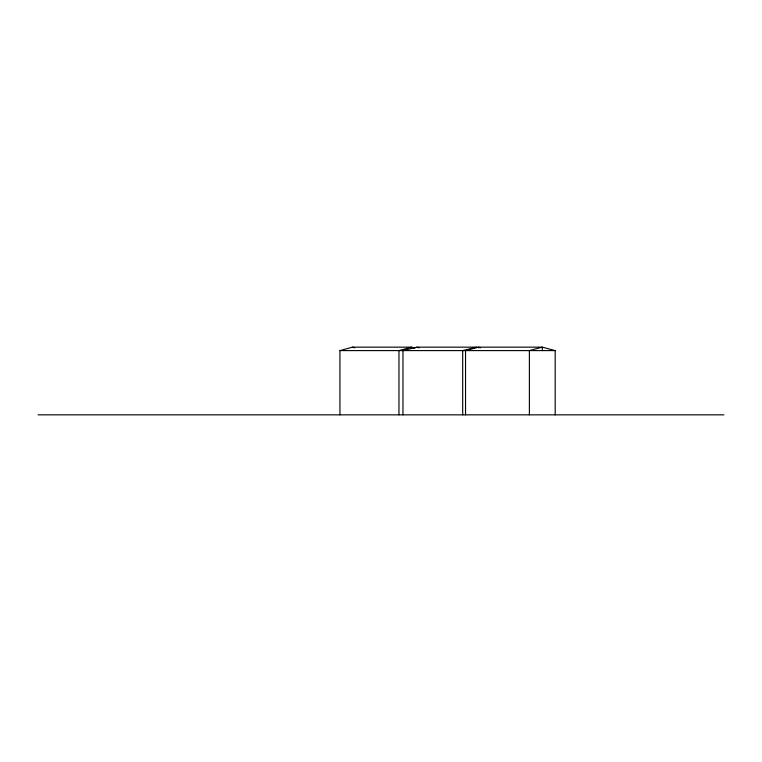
<?xml version="1.0" encoding="UTF-8"?>
<svg xmlns="http://www.w3.org/2000/svg" width="762" height="762" viewBox="0 0 762 762"><rect width="100%" height="100%" fill="white"/><g stroke="black" fill="none" stroke-linecap="round" stroke-linejoin="round"><path stroke-width="1.14" d="M339.938 414.842L339.938 350.596L352.473 347.158L411.499 347.158L414.919 348.101M411.499 347.158L398.964 350.596L398.964 414.842M555.193 414.842L555.193 350.596L542.296 347.158L478.441 347.158L465.544 350.596L465.544 414.842M478.917 347.843L476.688 347.158L416.966 347.158L402.965 350.596L402.965 414.842M476.688 347.158L462.686 350.596L462.686 414.842M339.938 350.596L555.193 350.596M38.1 414.842L723.9 414.842M478.441 347.158L480.593 347.729M352.473 347.158L354.749 347.786M416.966 347.158L419.195 347.843M542.296 350.596L542.296 347.158L529.39 350.596L529.39 414.842"/></g></svg>
